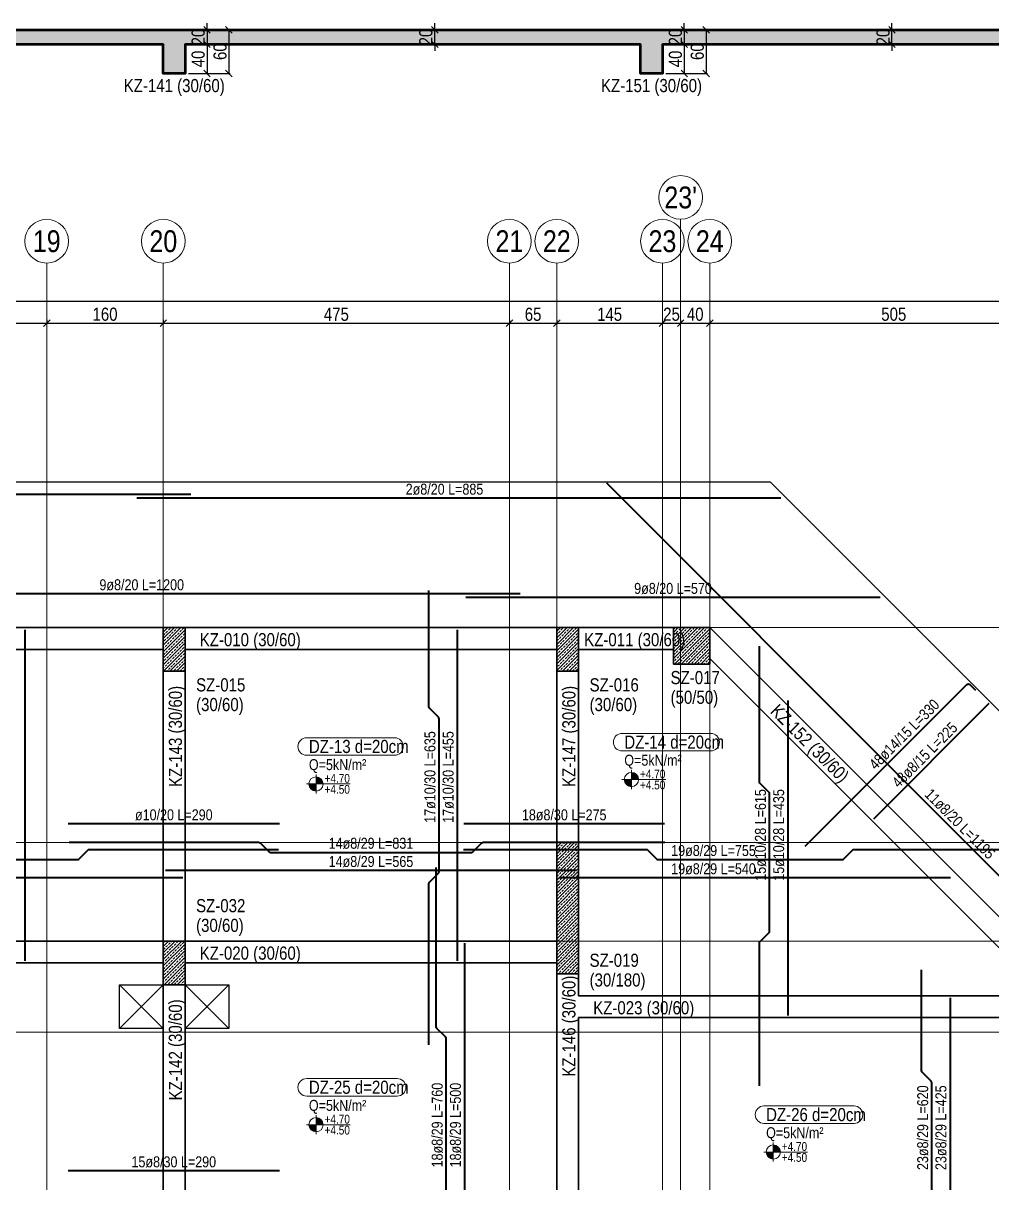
# Model space of a CAD drawing. Header units: millimetres. Extents: x 2356 to 11074, y 522 to 6020.
# Drawn here: x 9006 to 10336, y 4401 to 5991 of the extents above; entities that cross this region are included whole.
import ezdxf
from ezdxf.enums import TextEntityAlignment as Align

# ---------------------------------------------------------------- set-up
doc = ezdxf.new("R2010")
doc.units = ezdxf.units.MM
doc.linetypes.add('DASHED', pattern=[0.75, 0.5, -0.25])
for name, color, linetype, lineweight in [('AKS BALONU (BEYKENT)', 7, 'Continuous', 20), ('AKS CIZGISI (BEYKENT)', 252, 'DASHED', 20), ('AKS OLCU (BEYKENT)', 200, 'Continuous', 20), ('AKS YAZISI (BEYKENT)', 3, 'Continuous', 20), ('CIZGI (BEYKENT)', 1, 'Continuous', 20), ('DONATI (BEYKENT)', 4, 'Continuous', 40), ('DONATI YAZISI (BEYKENT)', 3, 'Continuous', 20), ('DOSEME ISMI (BEYKENT)', 9, 'Continuous', 20), ('DOSEME PAFTA (BEYKENT)', 3, 'Continuous', 20), ('KALIP BOSLUK (BEYKENT)', 30, 'Continuous', 25), ('KAT SINIRI (BEYKENT)', 41, 'Continuous', 25), ('KESIT CIZGISI (BEYKENT)', 3, 'Continuous', 50), ('KIRIS (BEYKENT)', 2, 'Continuous', 30), ('KIRIS ISMI (BEYKENT)', 40, 'Continuous', 20), ('KOLON (BEYKENT)', 3, 'Continuous', 30), ('KOLON ISMI (BEYKENT)', 91, 'Continuous', 20), ('KOT CIZGISI (BEYKENT)', 7, 'Continuous', 20), ('KOT YAZI (BEYKENT)', 7, 'Continuous', 20), ('OLCU (BEYKENT)', 14, 'Continuous', 20), ('TARAMA (BEYKENT)', 252, 'Continuous', 20), ('YUK YAZISI (BEYKENT)', 140, 'Continuous', 20)]:
    doc.layers.add(name, color=color, linetype=linetype, lineweight=lineweight)
doc.styles.add('DONATI YAZISI (BEYKENT)', font='')
doc.styles.add('YAZI (BEYKENT)', font='')
doc.styles.get('DONATI YAZISI (BEYKENT)').set_extended_font_data('Bahnschrift Light Condensed')
doc.styles.get('YAZI (BEYKENT)').set_extended_font_data('Bahnschrift Light Condensed')
doc.dimstyles.new('AKS_OLCU_100', dxfattribs={"dimtxt": 18, "dimasz": 4.5, "dimexe": 1.875, "dimexo": 4.5, "dimgap": 3, "dimtad": 1, "dimdec": 0, "dimrnd": 0.5, "dimzin": 12, "dimdsep": 46, "dimtxsty": 'YAZI (BEYKENT)', "dimtsz": 4.5, "dimcen": 0.09, "dimclrt": 7, "dimadec": 0, "dimazin": 0, "dimtfac": 1, "dimtdec": 4, "dimtix": 1, "dimtmove": 0, "dimatfit": 3, "dimfxl": 1, "dimtolj": 1, "dimtzin": 0, "dimarcsym": 0})
doc.dimstyles.new('PLAN_OLCU_100', dxfattribs={"dimtxt": 18, "dimasz": 4.5, "dimexe": 1.875, "dimexo": 4.5, "dimgap": 3, "dimtad": 1, "dimdec": 0, "dimrnd": 0.5, "dimzin": 12, "dimdsep": 46, "dimtxsty": 'YAZI (BEYKENT)', "dimtsz": 4.5, "dimcen": 0.09, "dimclrt": 7, "dimadec": 0, "dimazin": 0, "dimtfac": 1, "dimtdec": 4, "dimtix": 1, "dimtmove": 0, "dimatfit": 3, "dimfxl": 1, "dimtolj": 1, "dimtzin": 0, "dimarcsym": 0})
pattern_1 = [(45, (-86089.6365, -4262.8825), (-4.49012806, 4.49012806), []), (45, (-86085.1463, -4262.8825), (-4.49012806, 4.49012806), [3.175, -1.5875])]

# ---------------------------------------------------------------- blocks, each defined once
blk = doc.blocks.new('*D222')
at = {"layer": 'Defpoints', "color": 0, "transparency": 16777216}
for p in [(9228.5, 5982.3), (9228.5, 5962.3), (9258.5, 5962.3)]:
    blk.add_point(p, dxfattribs=at)
at = {"layer": 'OLCU (BEYKENT)', "color": 0, "lineweight": -2, "transparency": 16777216}
for p, q in [((9233, 5982.3), (9260.4, 5982.3)), ((9263, 5977.8), (9254, 5986.8)), ((9258.5, 5982.3), (9258.5, 5991.3)), ((9258.5, 5982.3), (9258.5, 5962.3)), ((9263, 5957.8), (9254, 5966.8)), ((9233, 5962.3), (9260.4, 5962.3)), ((9258.5, 5962.3), (9258.5, 5953.3))]:
    blk.add_line(p, q, dxfattribs=at)
at = {"layer": 'OLCU (BEYKENT)', "color": 7, "lineweight": 20, "transparency": 16777216, "insert": (9246.4, 5972.3), "char_height": 18, "attachment_point": 5, "rotation": 90, "style": 'YAZI (BEYKENT)'}
blk.add_mtext('\\A1;20', dxfattribs=at)
blk = doc.blocks.new('*D223')
at = {"layer": 'Defpoints', "color": 0, "transparency": 16777216}
for p in [(9228.5, 5962.3), (9228.5, 5922.3), (9258.5, 5922.3)]:
    blk.add_point(p, dxfattribs=at)
at = {"layer": 'OLCU (BEYKENT)', "color": 0, "lineweight": -2, "transparency": 16777216}
for p, q in [((9263, 5957.8), (9254, 5966.8)), ((9233, 5962.3), (9260.4, 5962.3)), ((9258.5, 5962.3), (9258.5, 5922.3)), ((9233, 5922.3), (9260.4, 5922.3)), ((9263, 5917.8), (9254, 5926.8))]:
    blk.add_line(p, q, dxfattribs=at)
at = {"layer": 'OLCU (BEYKENT)', "color": 7, "lineweight": 20, "transparency": 16777216, "insert": (9246.4, 5942.3), "char_height": 18, "attachment_point": 5, "rotation": 90, "style": 'YAZI (BEYKENT)'}
blk.add_mtext('\\A1;40', dxfattribs=at)
blk = doc.blocks.new('*D224')
at = {"layer": 'Defpoints', "color": 0, "transparency": 16777216}
for p in [(9228.5, 5982.3), (9228.5, 5922.3), (9288.5, 5922.3)]:
    blk.add_point(p, dxfattribs=at)
at = {"layer": 'OLCU (BEYKENT)', "color": 0, "lineweight": -2, "transparency": 16777216}
for p, q in [((9233, 5982.3), (9290.4, 5982.3)), ((9293, 5977.8), (9284, 5986.8)), ((9288.5, 5982.3), (9288.5, 5922.3)), ((9233, 5922.3), (9290.4, 5922.3)), ((9293, 5917.8), (9284, 5926.8))]:
    blk.add_line(p, q, dxfattribs=at)
at = {"layer": 'OLCU (BEYKENT)', "color": 7, "lineweight": 20, "transparency": 16777216, "insert": (9276.4, 5952.3), "char_height": 18, "attachment_point": 5, "rotation": 90, "style": 'YAZI (BEYKENT)'}
blk.add_mtext('\\A1;60', dxfattribs=at)
blk = doc.blocks.new('*D225')
at = {"layer": 'Defpoints', "color": 0, "transparency": 16777216}
for p in [(9883.5, 5982.3), (9883.5, 5962.3), (9913.5, 5962.3)]:
    blk.add_point(p, dxfattribs=at)
at = {"layer": 'OLCU (BEYKENT)', "color": 0, "lineweight": -2, "transparency": 16777216}
for p, q in [((9888, 5982.3), (9915.4, 5982.3)), ((9918, 5977.8), (9909, 5986.8)), ((9913.5, 5982.3), (9913.5, 5991.3)), ((9913.5, 5982.3), (9913.5, 5962.3)), ((9918, 5957.8), (9909, 5966.8)), ((9888, 5962.3), (9915.4, 5962.3)), ((9913.5, 5962.3), (9913.5, 5953.3))]:
    blk.add_line(p, q, dxfattribs=at)
at = {"layer": 'OLCU (BEYKENT)', "color": 7, "lineweight": 20, "transparency": 16777216, "insert": (9901.4, 5972.3), "char_height": 18, "attachment_point": 5, "rotation": 90, "style": 'YAZI (BEYKENT)'}
blk.add_mtext('\\A1;20', dxfattribs=at)
blk = doc.blocks.new('*D226')
at = {"layer": 'Defpoints', "color": 0, "transparency": 16777216}
for p in [(9883.5, 5962.3), (9883.5, 5922.3), (9913.5, 5922.3)]:
    blk.add_point(p, dxfattribs=at)
at = {"layer": 'OLCU (BEYKENT)', "color": 0, "lineweight": -2, "transparency": 16777216}
for p, q in [((9918, 5957.8), (9909, 5966.8)), ((9888, 5962.3), (9915.4, 5962.3)), ((9913.5, 5962.3), (9913.5, 5922.3)), ((9888, 5922.3), (9915.4, 5922.3)), ((9918, 5917.8), (9909, 5926.8))]:
    blk.add_line(p, q, dxfattribs=at)
at = {"layer": 'OLCU (BEYKENT)', "color": 7, "lineweight": 20, "transparency": 16777216, "insert": (9901.4, 5942.3), "char_height": 18, "attachment_point": 5, "rotation": 90, "style": 'YAZI (BEYKENT)'}
blk.add_mtext('\\A1;40', dxfattribs=at)
blk = doc.blocks.new('*D227')
at = {"layer": 'Defpoints', "color": 0, "transparency": 16777216}
for p in [(9883.5, 5982.3), (9883.5, 5922.3), (9943.5, 5922.3)]:
    blk.add_point(p, dxfattribs=at)
at = {"layer": 'OLCU (BEYKENT)', "color": 0, "lineweight": -2, "transparency": 16777216}
for p, q in [((9888, 5982.3), (9945.4, 5982.3)), ((9948, 5977.8), (9939, 5986.8)), ((9943.5, 5982.3), (9943.5, 5922.3)), ((9888, 5922.3), (9945.4, 5922.3)), ((9948, 5917.8), (9939, 5926.8))]:
    blk.add_line(p, q, dxfattribs=at)
at = {"layer": 'OLCU (BEYKENT)', "color": 7, "lineweight": 20, "transparency": 16777216, "insert": (9931.4, 5952.3), "char_height": 18, "attachment_point": 5, "rotation": 90, "style": 'YAZI (BEYKENT)'}
blk.add_mtext('\\A1;60', dxfattribs=at)
blk = doc.blocks.new('*D241')
at = {"layer": 'Defpoints', "color": 0, "transparency": 16777216}
for p in [(9541, 5982.3), (9571, 5982.3), (9541, 5962.3)]:
    blk.add_point(p, dxfattribs=at)
at = {"layer": 'OLCU (BEYKENT)', "color": 0, "lineweight": -2, "transparency": 16777216}
for p, q in [((9545.5, 5982.3), (9572.9, 5982.3)), ((9575.5, 5977.8), (9566.5, 5986.8)), ((9571, 5982.3), (9571, 5991.3)), ((9571, 5962.3), (9571, 5982.3)), ((9575.5, 5957.8), (9566.5, 5966.8)), ((9545.5, 5962.3), (9572.9, 5962.3)), ((9571, 5962.3), (9571, 5953.3))]:
    blk.add_line(p, q, dxfattribs=at)
at = {"layer": 'OLCU (BEYKENT)', "color": 7, "lineweight": 20, "transparency": 16777216, "insert": (9558.9, 5972.3), "char_height": 18, "attachment_point": 5, "rotation": 90, "style": 'YAZI (BEYKENT)'}
blk.add_mtext('\\A1;20', dxfattribs=at)
blk = doc.blocks.new('*D242')
at = {"layer": 'Defpoints', "color": 0, "transparency": 16777216}
for p in [(10168.5, 5982.3), (10198.5, 5982.3), (10168.5, 5962.3)]:
    blk.add_point(p, dxfattribs=at)
at = {"layer": 'OLCU (BEYKENT)', "color": 0, "lineweight": -2, "transparency": 16777216}
for p, q in [((10173, 5982.3), (10200.4, 5982.3)), ((10203, 5977.8), (10194, 5986.8)), ((10198.5, 5982.3), (10198.5, 5991.3)), ((10198.5, 5962.3), (10198.5, 5982.3)), ((10203, 5957.8), (10194, 5966.8)), ((10173, 5962.3), (10200.4, 5962.3)), ((10198.5, 5962.3), (10198.5, 5953.3))]:
    blk.add_line(p, q, dxfattribs=at)
at = {"layer": 'OLCU (BEYKENT)', "color": 7, "lineweight": 20, "transparency": 16777216, "insert": (10186.4, 5972.3), "char_height": 18, "attachment_point": 5, "rotation": 90, "style": 'YAZI (BEYKENT)'}
blk.add_mtext('\\A1;20', dxfattribs=at)
blk = doc.blocks.new('*D277')
at = {"layer": 'AKS OLCU (BEYKENT)', "color": 0, "lineweight": -2, "transparency": 16777216}
for p, q in [((3009, 5605.3), (3018, 5614.3)), ((3013.5, 5614.3), (3013.5, 5611.7)), ((3013.5, 5609.8), (10453.5, 5609.8)), ((10449, 5605.3), (10458, 5614.3)), ((10453.5, 5614.3), (10453.5, 5611.7))]:
    blk.add_line(p, q, dxfattribs=at)
at = {"layer": 'Defpoints', "color": 0, "transparency": 16777216}
for p in [(3013.5, 5609.8), (10453.5, 5609.8), (10453.5, 5609.8)]:
    blk.add_point(p, dxfattribs=at)
at = {"layer": 'AKS OLCU (BEYKENT)', "color": 7, "transparency": 16777216, "insert": (6733.5, 5622), "char_height": 18, "attachment_point": 5, "style": 'YAZI (BEYKENT)'}
blk.add_mtext('\\A1;7440', dxfattribs=at)
blk = doc.blocks.new('*D305')
at = {"layer": 'AKS OLCU (BEYKENT)', "color": 0, "lineweight": -2, "transparency": 16777216}
for p, q in [((8649, 5575.3), (8658, 5584.3)), ((8653.5, 5584.3), (8653.5, 5581.7)), ((9034, 5575.3), (9043, 5584.3)), ((9038.5, 5584.3), (9038.5, 5581.7)), ((8653.5, 5579.8), (9038.5, 5579.8))]:
    blk.add_line(p, q, dxfattribs=at)
at = {"layer": 'Defpoints', "color": 0, "transparency": 16777216}
for p in [(8653.5, 5579.8), (9038.5, 5579.8), (9038.5, 5579.8)]:
    blk.add_point(p, dxfattribs=at)
at = {"layer": 'AKS OLCU (BEYKENT)', "color": 7, "transparency": 16777216, "insert": (8846, 5592), "char_height": 18, "attachment_point": 5, "style": 'YAZI (BEYKENT)'}
blk.add_mtext('\\A1;385', dxfattribs=at)
blk = doc.blocks.new('*D306')
at = {"layer": 'AKS OLCU (BEYKENT)', "color": 0, "lineweight": -2, "transparency": 16777216}
for p, q in [((9034, 5575.3), (9043, 5584.3)), ((9038.5, 5584.3), (9038.5, 5581.7)), ((9194, 5575.3), (9203, 5584.3)), ((9198.5, 5584.3), (9198.5, 5581.7)), ((9038.5, 5579.8), (9198.5, 5579.8))]:
    blk.add_line(p, q, dxfattribs=at)
at = {"layer": 'Defpoints', "color": 0, "transparency": 16777216}
for p in [(9038.5, 5579.8), (9198.5, 5579.8), (9198.5, 5579.8)]:
    blk.add_point(p, dxfattribs=at)
at = {"layer": 'AKS OLCU (BEYKENT)', "color": 7, "transparency": 16777216, "insert": (9118.5, 5592), "char_height": 18, "attachment_point": 5, "style": 'YAZI (BEYKENT)'}
blk.add_mtext('\\A1;160', dxfattribs=at)
blk = doc.blocks.new('*D307')
at = {"layer": 'AKS OLCU (BEYKENT)', "color": 0, "lineweight": -2, "transparency": 16777216}
for p, q in [((9194, 5575.3), (9203, 5584.3)), ((9198.5, 5584.3), (9198.5, 5581.7)), ((9669, 5575.3), (9678, 5584.3)), ((9673.5, 5584.3), (9673.5, 5581.7)), ((9198.5, 5579.8), (9673.5, 5579.8))]:
    blk.add_line(p, q, dxfattribs=at)
at = {"layer": 'Defpoints', "color": 0, "transparency": 16777216}
for p in [(9198.5, 5579.8), (9673.5, 5579.8), (9673.5, 5579.8)]:
    blk.add_point(p, dxfattribs=at)
at = {"layer": 'AKS OLCU (BEYKENT)', "color": 7, "transparency": 16777216, "insert": (9436, 5591.9), "char_height": 18, "attachment_point": 5, "style": 'YAZI (BEYKENT)'}
blk.add_mtext('\\A1;475', dxfattribs=at)
blk = doc.blocks.new('*D308')
at = {"layer": 'AKS OLCU (BEYKENT)', "color": 0, "lineweight": -2, "transparency": 16777216}
for p, q in [((9669, 5575.3), (9678, 5584.3)), ((9673.5, 5584.3), (9673.5, 5581.7)), ((9734, 5575.3), (9743, 5584.3)), ((9738.5, 5584.3), (9738.5, 5581.7)), ((9673.5, 5579.8), (9738.5, 5579.8))]:
    blk.add_line(p, q, dxfattribs=at)
at = {"layer": 'Defpoints', "color": 0, "transparency": 16777216}
for p in [(9673.5, 5579.8), (9738.5, 5579.8), (9738.5, 5579.8)]:
    blk.add_point(p, dxfattribs=at)
at = {"layer": 'AKS OLCU (BEYKENT)', "color": 7, "transparency": 16777216, "insert": (9706, 5591.9), "char_height": 18, "attachment_point": 5, "style": 'YAZI (BEYKENT)'}
blk.add_mtext('\\A1;65', dxfattribs=at)
blk = doc.blocks.new('*D309')
at = {"layer": 'AKS OLCU (BEYKENT)', "color": 0, "lineweight": -2, "transparency": 16777216}
for p, q in [((9734, 5575.3), (9743, 5584.3)), ((9738.5, 5584.3), (9738.5, 5581.7)), ((9879, 5575.3), (9888, 5584.3)), ((9883.5, 5584.3), (9883.5, 5581.7)), ((9738.5, 5579.8), (9883.5, 5579.8))]:
    blk.add_line(p, q, dxfattribs=at)
at = {"layer": 'Defpoints', "color": 0, "transparency": 16777216}
for p in [(9738.5, 5579.8), (9883.5, 5579.8), (9883.5, 5579.8)]:
    blk.add_point(p, dxfattribs=at)
at = {"layer": 'AKS OLCU (BEYKENT)', "color": 7, "transparency": 16777216, "insert": (9811, 5591.9), "char_height": 18, "attachment_point": 5, "style": 'YAZI (BEYKENT)'}
blk.add_mtext('\\A1;145', dxfattribs=at)
blk = doc.blocks.new('*D310')
at = {"layer": 'AKS OLCU (BEYKENT)', "color": 0, "lineweight": -2, "transparency": 16777216}
for p, q in [((9879, 5575.3), (9888, 5584.3)), ((9883.5, 5584.3), (9883.5, 5581.7)), ((9904, 5575.3), (9913, 5584.3)), ((9908.5, 5584.3), (9908.5, 5581.7)), ((9883.5, 5579.8), (9908.5, 5579.8))]:
    blk.add_line(p, q, dxfattribs=at)
at = {"layer": 'Defpoints', "color": 0, "transparency": 16777216}
for p in [(9883.5, 5579.8), (9908.5, 5579.8), (9908.5, 5579.8)]:
    blk.add_point(p, dxfattribs=at)
at = {"layer": 'AKS OLCU (BEYKENT)', "color": 7, "transparency": 16777216, "insert": (9896, 5592), "char_height": 18, "attachment_point": 5, "style": 'YAZI (BEYKENT)'}
blk.add_mtext('\\A1;25', dxfattribs=at)
blk = doc.blocks.new('*D311')
at = {"layer": 'AKS OLCU (BEYKENT)', "color": 0, "lineweight": -2, "transparency": 16777216}
for p, q in [((9904, 5575.3), (9913, 5584.3)), ((9908.5, 5584.3), (9908.5, 5581.7)), ((9944, 5575.3), (9953, 5584.3)), ((9948.5, 5584.3), (9948.5, 5581.7)), ((9908.5, 5579.8), (9948.5, 5579.8))]:
    blk.add_line(p, q, dxfattribs=at)
at = {"layer": 'Defpoints', "color": 0, "transparency": 16777216}
for p in [(9908.5, 5579.8), (9948.5, 5579.8), (9948.5, 5579.8)]:
    blk.add_point(p, dxfattribs=at)
at = {"layer": 'AKS OLCU (BEYKENT)', "color": 7, "transparency": 16777216, "insert": (9928.5, 5592), "char_height": 18, "attachment_point": 5, "style": 'YAZI (BEYKENT)'}
blk.add_mtext('\\A1;40', dxfattribs=at)
blk = doc.blocks.new('*D312')
at = {"layer": 'AKS OLCU (BEYKENT)', "color": 0, "lineweight": -2, "transparency": 16777216}
for p, q in [((9944, 5575.3), (9953, 5584.3)), ((9948.5, 5584.3), (9948.5, 5581.7)), ((10449, 5575.3), (10458, 5584.3)), ((10453.5, 5584.3), (10453.5, 5581.7)), ((9948.5, 5579.8), (10453.5, 5579.8))]:
    blk.add_line(p, q, dxfattribs=at)
at = {"layer": 'Defpoints', "color": 0, "transparency": 16777216}
for p in [(9948.5, 5579.8), (10453.5, 5579.8), (10453.5, 5579.8)]:
    blk.add_point(p, dxfattribs=at)
at = {"layer": 'AKS OLCU (BEYKENT)', "color": 7, "transparency": 16777216, "insert": (10201, 5592), "char_height": 18, "attachment_point": 5, "style": 'YAZI (BEYKENT)'}
blk.add_mtext('\\A1;505', dxfattribs=at)

msp = doc.modelspace()

# ---------------------------------------------------------------- hatches: boundary and pattern name
at = {"layer": 'KOT CIZGISI (BEYKENT)', "true_color": 0x000000}
h = msp.add_hatch(color=18, dxfattribs=at)
h.dxf.hatch_style = 1
h.paths.add_polyline_path([(9841, 4963.6), (9841, 4953.8), (9850.8, 4953.8, 0.414214)])
h = msp.add_hatch(color=18, dxfattribs=at)
h.dxf.hatch_style = 1
h.paths.add_polyline_path([(9408.1, 4947.8), (9398.3, 4947.8, 0.414214), (9408.1, 4938)])
h = msp.add_hatch(color=18, dxfattribs=at)
h.dxf.hatch_style = 1
h.paths.add_polyline_path([(9408.1, 4957.6), (9408.1, 4947.8), (9417.9, 4947.8, 0.414214)])
h = msp.add_hatch(color=18, dxfattribs=at)
h.dxf.hatch_style = 1
h.paths.add_polyline_path([(9841, 4953.8), (9831.2, 4953.8, 0.414214), (9841, 4944)])
h = msp.add_hatch(color=18, dxfattribs=at)
h.dxf.hatch_style = 1
h.paths.add_polyline_path([(9408.1, 4490.1), (9408.1, 4480.3), (9417.9, 4480.3, 0.414214)])
h = msp.add_hatch(color=18, dxfattribs=at)
h.dxf.hatch_style = 1
h.paths.add_polyline_path([(9408.1, 4480.3), (9398.3, 4480.3, 0.414214), (9408.1, 4470.5)])
h = msp.add_hatch(color=18, dxfattribs=at)
h.dxf.hatch_style = 1
h.paths.add_polyline_path([(10035.6, 4442.8), (10025.8, 4442.8, 0.414214), (10035.6, 4433)])
h = msp.add_hatch(color=18, dxfattribs=at)
h.dxf.hatch_style = 1
h.paths.add_polyline_path([(10035.6, 4452.6), (10035.6, 4442.8), (10045.4, 4442.8, 0.414214)])
at = {"layer": 'TARAMA (BEYKENT)'}
h = msp.add_hatch(dxfattribs=at)
h.set_pattern_fill('ANSI33', color=256, style=0)
h.set_pattern_definition(pattern_1)
h.paths.add_polyline_path([(3713.5, 5962.3), (3513.5, 5962.3), (3513.5, 5982.3), (10653.5, 5982.3), (10653.5, 5962.3), (10453.5, 5962.3), (10453.5, 5922.3), (10423.5, 5922.3), (10423.5, 5962.3), (9883.5, 5962.3), (9883.5, 5922.3), (9853.5, 5922.3), (9853.5, 5962.3), (9228.5, 5962.3), (9228.5, 5922.3), (9198.5, 5922.3), (9198.5, 5962.3), (8683.5, 5962.3), (8683.5, 5922.3), (8653.5, 5922.3), (8653.5, 5962.3), (8038.5, 5962.3), (8038.5, 5922.3), (8008.5, 5922.3), (8008.5, 5962.3), (7408.5, 5962.3), (7408.5, 5922.3), (7378.5, 5922.3), (7378.5, 5962.3), (6783.5, 5962.3), (6783.5, 5922.3), (6753.5, 5922.3), (6753.5, 5962.3), (6148.5, 5962.3), (6148.5, 5922.3), (6118.5, 5922.3), (6118.5, 5962.3), (5513.5, 5962.3), (5513.5, 5922.3), (5483.5, 5922.3), (5483.5, 5962.3), (4918.5, 5962.3), (4918.5, 5922.3), (4888.5, 5922.3), (4888.5, 5962.3), (4313.5, 5962.3), (4313.5, 5922.3), (4283.5, 5922.3), (4283.5, 5962.3), (3743.5, 5962.3), (3743.5, 5922.3), (3713.5, 5922.3)], flags=16)
h = msp.add_hatch(dxfattribs=at)
h.set_pattern_fill('ANSI33', color=256, style=0)
h.set_pattern_definition(pattern_1)
h.paths.add_polyline_path([(9198.5, 5102.3), (9228.5, 5102.3), (9228.5, 5162.3), (9198.5, 5162.3)], flags=16)
h = msp.add_hatch(dxfattribs=at)
h.set_pattern_fill('ANSI33', color=256, style=0)
h.set_pattern_definition(pattern_1)
h.paths.add_polyline_path([(9738.5, 5102.3), (9768.5, 5102.3), (9768.5, 5162.3), (9738.5, 5162.3)], flags=16)
h = msp.add_hatch(dxfattribs=at)
h.set_pattern_fill('ANSI33', color=256, style=0)
h.set_pattern_definition(pattern_1)
h.paths.add_polyline_path([(9898.5, 5112.3), (9948.5, 5112.3), (9948.5, 5162.3), (9898.5, 5162.3)], flags=16)
h = msp.add_hatch(dxfattribs=at)
h.set_pattern_fill('ANSI33', color=256, style=0)
h.set_pattern_definition(pattern_1)
h.paths.add_polyline_path([(9738.5, 4687.3), (9768.5, 4687.3), (9768.5, 4867.3), (9738.5, 4867.3)], flags=16)
h = msp.add_hatch(dxfattribs=at)
h.set_pattern_fill('ANSI33', color=256, style=0)
h.set_pattern_definition(pattern_1)
h.paths.add_polyline_path([(9198.5, 4672.3), (9228.5, 4672.3), (9228.5, 4732.3), (9198.5, 4732.3)], flags=16)

# ---------------------------------------------------------------- linework, layer by layer
at = {"layer": 'AKS BALONU (BEYKENT)'}
for centre in [(9908.5, 5752.3), (9038.5, 5692.3), (9198.5, 5692.3), (9673.5, 5692.3), (9738.5, 5692.3), (9883.5, 5692.3), (9948.5, 5692.3)]:
    msp.add_circle(centre, 30, dxfattribs=at)
at = {"layer": 'AKS CIZGISI (BEYKENT)', "color": 175, "true_color": 0x4554a5}
msp.add_line((9908.5, 582.3), (9908.5, 5722.3), dxfattribs=at)
at = {"layer": 'AKS CIZGISI (BEYKENT)'}
for p, q in [((9038.5, 642.3), (9038.5, 5662.3)), ((9198.5, 642.3), (9198.5, 5662.3)), ((9673.5, 642.3), (9673.5, 5662.3)), ((9738.5, 642.3), (9738.5, 5662.3)), ((9883.5, 642.3), (9883.5, 5662.3)), ((9948.5, 642.3), (9948.5, 5662.3)), ((2713.5, 5162.3), (10953.5, 5162.3)), ((2713.5, 4867.3), (10953.5, 4867.3)), ((2713.5, 4732.3), (10953.5, 4732.3)), ((2713.5, 4607.3), (10953.5, 4607.3))]:
    msp.add_line(p, q, dxfattribs=at)
at = {"layer": 'CIZGI (BEYKENT)'}
for p, q in [((9138.5, 4612.3), (9198.5, 4672.3)), ((9138.5, 4672.3), (9198.5, 4612.3)), ((9228.5, 4672.3), (9288.5, 4612.3)), ((9288.5, 4672.3), (9228.5, 4612.3))]:
    msp.add_line(p, q, dxfattribs=at)
at = {"layer": 'DONATI (BEYKENT)'}
for points in [[(10651.4, 4515.9), (9807.1, 5360.2)], [(9236.5, 5344.6), (8636.5, 5344.6)], [(10046.1, 5339.6), (9162.3, 5339.6)], [(9688.1, 5208.5), (8488.1, 5208.5)], [(10182.2, 5203.5), (9613.9, 5203.5)], [(9008.5, 5159.3), (9008.5, 4705.3)], [(9601.9, 5159.3), (9601.9, 4705.3)], [(10055.5, 5062.4), (10055.5, 4630.3)], [(10331.6, 5057.9), (10173.2, 4899.5)], [(9358, 4892.9), (9067.8, 4892.9)], [(9886.3, 4892.9), (9611, 4892.9)], [(9765.5, 4828.9), (9201.5, 4828.9)], [(9225.5, 4818.9), (8656.5, 4818.9)], [(10279, 4818.9), (9741.5, 4818.9)], [(9611.9, 4729.3), (9611.9, 4230.3)], [(10278.2, 4654.3), (10278.2, 4230.3)], [(9358, 4416.9), (9067.8, 4416.9)]]:
    msp.add_lwpolyline(points, dxfattribs=at)
for points in [[(9562.9, 4590.1), (9562.9, 4811.1, -0.198912), (9563.8, 4813.2), (9576.1, 4825.5, 0.198912), (9576.9, 4827.6), (9576.9, 5037.1, 0.198912), (9576.1, 5039.2), (9563.8, 5051.5, -0.198912), (9562.9, 5053.6), (9562.9, 5213.1)], [(10016.5, 4533.8), (10016.5, 4729.2, -0.198912), (10017.3, 4731.4), (10029.6, 4743.6, 0.198912), (10030.5, 4745.7), (10030.5, 4934.6, 0.198912), (10029.6, 4936.7), (10017.3, 4949, -0.198912), (10016.5, 4951.1), (10016.5, 5136.9)], [(10079.6, 4862.5), (10301.2, 5084.1, -0.414214), (10305.4, 5084.1), (10313.2, 5076.3)], [(9069.3, 4867.9), (9329.3, 4867.9, -0.198912), (9331.4, 4867), (9343.7, 4854.8, 0.198912), (9345.8, 4853.9), (9621.3, 4853.9, 0.198912), (9623.4, 4854.8), (9635.7, 4867, -0.198912), (9637.8, 4867.9), (9886.8, 4867.9)], [(8499.3, 4857.9), (8785.3, 4857.9, -0.198912), (8787.4, 4857), (8799.7, 4844.8, 0.198912), (8801.8, 4843.9), (9080.3, 4843.9, 0.198912), (9082.4, 4844.8), (9094.7, 4857, -0.198912), (9096.8, 4857.9), (9356.5, 4857.9)], [(9610.5, 4857.9), (9861.5, 4857.9, -0.198912), (9863.6, 4857), (9875.9, 4844.8, 0.198912), (9878, 4843.9), (10130.1, 4843.9, 0.198912), (10132.2, 4844.8), (10144.5, 4857, -0.198912), (10146.6, 4857.9), (10352.9, 4857.9)], [(9572.9, 4085.1), (9572.9, 4345.1, -0.198912), (9573.8, 4347.2), (9586.1, 4359.5, 0.198912), (9586.9, 4361.6), (9586.9, 4598.1, 0.198912), (9586.1, 4600.2), (9573.8, 4612.5, -0.198912), (9572.9, 4614.6), (9572.9, 4833.3)], [(10239.2, 4084.1), (10239.2, 4330.1, -0.198912), (10240.1, 4332.2), (10252.4, 4344.5, 0.198912), (10253.2, 4346.6), (10253.2, 4538.1, 0.198912), (10252.4, 4540.2), (10240.1, 4552.5, -0.198912), (10239.2, 4554.6), (10239.2, 4692.6)]]:
    msp.add_lwpolyline(points, format="xyb", dxfattribs=at)
at = {"layer": 'DOSEME PAFTA (BEYKENT)'}
for points in [[(9395.3, 5011.1), (9515.9, 5011.1, -1), (9515.9, 4987.1), (9395.3, 4987.1, -1)], [(9828.2, 5017.1), (9949.7, 5017.1, -1), (9949.7, 4993.1), (9828.2, 4993.1, -1)], [(9395.3, 4543.6), (9519.5, 4543.6, -1), (9519.5, 4519.6), (9395.3, 4519.6, -1)], [(10022.8, 4506.1), (10146.5, 4506.1, -1), (10146.5, 4482.1), (10022.8, 4482.1, -1)]]:
    msp.add_lwpolyline(points, format="xyb", close=True, dxfattribs=at)
at = {"layer": 'KALIP BOSLUK (BEYKENT)'}
for points in [[(9138.5, 4672.3), (9198.5, 4672.3), (9198.5, 4612.3), (9138.5, 4612.3)], [(9228.5, 4672.3), (9288.5, 4672.3), (9288.5, 4612.3), (9228.5, 4612.3)]]:
    msp.add_lwpolyline(points, close=True, dxfattribs=at)
at = {"layer": 'KAT SINIRI (BEYKENT)'}
msp.add_lwpolyline([(3513.5, 4740.2), (4135.7, 5362.3), (5533.5, 5362.3), (5533.5, 5332.3), (8633.5, 5332.3), (8633.5, 5362.3), (10031.4, 5362.3), (10653.5, 4740.2), (10653.5, 3042.3), (10623.5, 3042.3), (10623.5, 1222.3), (8183.5, 1222.3), (8183.5, 1872.3), (8463.5, 1872.3), (8463.5, 3022.3), (5733.5, 3022.3), (5733.5, 1572.3), (3543.5, 1572.3), (3543.5, 3042.3), (3513.5, 3042.3)], close=True, dxfattribs=at)
at = {"layer": 'KESIT CIZGISI (BEYKENT)'}
msp.add_lwpolyline([(3513.5, 5982.3), (10653.5, 5982.3), (10653.5, 5962.3), (10453.5, 5962.3), (10453.5, 5922.3), (10423.5, 5922.3), (10423.5, 5962.3), (9883.5, 5962.3), (9883.5, 5922.3), (9853.5, 5922.3), (9853.5, 5962.3), (9228.5, 5962.3), (9228.5, 5922.3), (9198.5, 5922.3), (9198.5, 5962.3), (8683.5, 5962.3)], dxfattribs=at)
at = {"layer": 'KIRIS (BEYKENT)'}
for p, q in [((8683.5, 5162.3), (9198.5, 5162.3)), ((9228.5, 5162.3), (9738.5, 5162.3)), ((9768.5, 5162.3), (9898.5, 5162.3)), ((9948.5, 5162.3), (10453.5, 4657.3)), ((9198.5, 5132.3), (8683.5, 5132.3)), ((9738.5, 5132.3), (9228.5, 5132.3)), ((9898.5, 5132.3), (9768.5, 5132.3)), ((10411.1, 4657.3), (9948.5, 5119.9)), ((9198.5, 4732.3), (9198.5, 5102.3)), ((9228.5, 5102.3), (9228.5, 4732.3)), ((9738.5, 4867.3), (9738.5, 5102.3)), ((9768.5, 5102.3), (9768.5, 4867.3)), ((8683.5, 4732.3), (9198.5, 4732.3)), ((9228.5, 4732.3), (9738.5, 4732.3)), ((9198.5, 4702.3), (8683.5, 4702.3)), ((9738.5, 4702.3), (9228.5, 4702.3)), ((9738.5, 4257.3), (9738.5, 4687.3)), ((9768.5, 4687.3), (9768.5, 4657.3)), ((9198.5, 4257.3), (9198.5, 4672.3)), ((9228.5, 4672.3), (9228.5, 4257.3)), ((9768.5, 4657.3), (10403.5, 4657.3)), ((10403.5, 4627.3), (9768.5, 4627.3)), ((9768.5, 4627.3), (9768.5, 4257.3))]:
    msp.add_line(p, q, dxfattribs=at)
at = {"layer": 'KOLON (BEYKENT)'}
for points in [[(9198.5, 5102.3), (9228.5, 5102.3), (9228.5, 5162.3), (9198.5, 5162.3)], [(9738.5, 5102.3), (9768.5, 5102.3), (9768.5, 5162.3), (9738.5, 5162.3)], [(9898.5, 5112.3), (9948.5, 5112.3), (9948.5, 5162.3), (9898.5, 5162.3)], [(9738.5, 4687.3), (9768.5, 4687.3), (9768.5, 4867.3), (9738.5, 4867.3)], [(9198.5, 4672.3), (9228.5, 4672.3), (9228.5, 4732.3), (9198.5, 4732.3)]]:
    msp.add_lwpolyline(points, close=True, dxfattribs=at)
at = {"layer": 'KOT CIZGISI (BEYKENT)'}
for p, q in [((9841, 4966.9), (9841, 4940.8)), ((9395.1, 4947.8), (9455.1, 4947.8)), ((9408.1, 4960.9), (9408.1, 4934.8)), ((9828, 4953.8), (9888, 4953.8)), ((9408.1, 4493.4), (9408.1, 4467.3)), ((9395.1, 4480.3), (9455.1, 4480.3)), ((10035.6, 4455.9), (10035.6, 4429.8)), ((10022.6, 4442.8), (10082.6, 4442.8))]:
    msp.add_line(p, q, dxfattribs=at)
for centre in [(9841, 4953.8), (9408.1, 4947.8), (9408.1, 4480.3), (10035.6, 4442.8)]:
    msp.add_circle(centre, 9.78, dxfattribs=at)

# ---------------------------------------------------------------- texts
at = {"layer": 'AKS YAZISI (BEYKENT)', "style": 'YAZI (BEYKENT)'}
for s, p in [("23'", (9908.5, 5752.3)), ('19', (9038.5, 5692.3)), ('20', (9198.5, 5692.3)), ('21', (9673.5, 5692.3)), ('22', (9738.5, 5692.3)), ('23', (9883.5, 5692.3)), ('24', (9948.5, 5692.3))]:
    msp.add_text(s, height=30, dxfattribs=at).set_placement(p, align=Align.MIDDLE_CENTER)
at = {"layer": 'DONATI YAZISI (BEYKENT)', "style": 'DONATI YAZISI (BEYKENT)'}
for s, p in [('2ø8/20 L=885', (9584.4, 5352.1)), ('9ø8/20 L=1200', (9168.9, 5221)), ('9ø8/20 L=570', (9898, 5216)), ('ø10/20 L=290', (9212.9, 4905.4)), ('18ø8/30 L=275', (9748.7, 4905.4)), ('14ø8/29 L=831', (9483.5, 4866.4)), ('19ø8/29 L=755', (9953.6, 4856.4)), ('14ø8/29 L=565', (9483.5, 4841.4)), ('19ø8/29 L=540', (9953.6, 4831.4)), ('15ø8/30 L=290', (9212.9, 4429.4))]:
    msp.add_text(s, height=15, dxfattribs=at).set_placement(p, align=Align.MIDDLE_CENTER)
for s, rotation, p in [('48ø14/15 L=330', 45, (10215.3, 5015.8)), ('48ø8/15 L=225', 45, (10243.5, 4987.6)), ('17ø10/30 L=635', 90, (9564.4, 4957.3)), ('17ø10/30 L=455', 90, (9589.4, 4957.3)), ('15ø10/28 L=615', 90, (10018, 4877.8)), ('15ø10/28 L=435', 90, (10043, 4877.8)), ('11ø8/20 L=1195', 315, (10291.9, 4893.1)), ('18ø8/29 L=760', 90, (9574.4, 4479.8)), ('18ø8/29 L=500', 90, (9599.4, 4479.8)), ('23ø8/29 L=620', 90, (10240.7, 4476.2)), ('23ø8/29 L=425', 90, (10265.7, 4476.2))]:
    msp.add_text(s, height=15, rotation=rotation, dxfattribs=at).set_placement(p, align=Align.MIDDLE_CENTER)
at = {"layer": 'DOSEME ISMI (BEYKENT)', "style": 'YAZI (BEYKENT)'}
for s, p in [('DZ-14 d=20cm', (9831.2, 4990.8)), ('DZ-13 d=20cm', (9398.3, 4984.8)), ('DZ-25 d=20cm', (9398.3, 4517.3)), ('DZ-26 d=20cm', (10025.8, 4479.8))]:
    msp.add_text(s, height=18, dxfattribs=at).set_placement(p, align=Align.BOTTOM_LEFT)
at = {"layer": 'KIRIS ISMI (BEYKENT)', "style": 'YAZI (BEYKENT)'}
for s, p in [('KZ-141 (30/60)', (9213.5, 5914.8)), ('KZ-151 (30/60)', (9868.5, 5914.8))]:
    msp.add_text(s, height=18, dxfattribs=at).set_placement(p, align=Align.TOP_CENTER)
for s, p in [('KZ-010 (30/60)', (9248.5, 5131.3)), ('KZ-011 (30/60)', (9776.1, 5131.3)), ('KZ-020 (30/60)', (9248.5, 4701.3)), ('KZ-023 (30/60)', (9788.5, 4626.3))]:
    msp.add_text(s, height=18, dxfattribs=at).set_placement(p, align=Align.BOTTOM_LEFT)
for s, rotation, p in [('KZ-143 (30/60)', 90, (9229.5, 5082.3)), ('KZ-147 (30/60)', 90, (9769.5, 5082.3)), ('KZ-152 (30/60)', 315, (10124.7, 4944.3)), ('KZ-146 (30/60)', 90, (9769.5, 4684.8)), ('KZ-142 (30/60)', 90, (9229.5, 4652.3))]:
    msp.add_text(s, height=18, rotation=rotation, dxfattribs=at).set_placement(p, align=Align.BOTTOM_RIGHT)
at = {"layer": 'KOLON ISMI (BEYKENT)', "style": 'YAZI (BEYKENT)'}
for s, p in [('SZ-015', (9243.5, 5069.3)), ('SZ-016', (9783.5, 5069.3)), ('SZ-017', (9894.7, 5079.3)), ('(50/50)', (9894.7, 5052.3)), ('(30/60)', (9243.5, 5042.3)), ('(30/60)', (9783.5, 5042.3)), ('SZ-032', (9243.5, 4766.4)), ('(30/60)', (9243.5, 4739.4)), ('SZ-019', (9783.5, 4691.5)), ('(30/180)', (9783.5, 4664.5))]:
    msp.add_text(s, height=18, dxfattribs=at).set_placement(p, align=Align.BOTTOM_LEFT)
at = {"layer": 'KOT YAZI (BEYKENT)', "style": 'YAZI (BEYKENT)'}
for s, p in [('+4.70', (9852.7, 4951.8)), ('+4.70', (9419.8, 4945.8)), ('+4.50', (9852.7, 4936.8)), ('+4.50', (9419.8, 4930.8)), ('+4.70', (9419.8, 4478.3)), ('+4.50', (9419.8, 4463.3)), ('+4.70', (10047.3, 4440.8)), ('+4.50', (10047.3, 4425.8))]:
    msp.add_text(s, height=12, dxfattribs=at).set_placement(p, align=Align.BOTTOM_LEFT)
at = {"layer": 'YUK YAZISI (BEYKENT)', "style": 'YAZI (BEYKENT)'}
for p in [(9398.3, 4962.3), (9831.2, 4968.3), (9398.3, 4494.8), (10025.8, 4457.3)]:
    msp.add_text('Q=5kN/m²', height=15, dxfattribs=at).set_placement(p, align=Align.BOTTOM_LEFT)

# ---------------------------------------------------------------- dimensions: what is measured, and where the dimension line sits
at = {"layer": 'AKS OLCU (BEYKENT)'}
for p1, p2, picture, middle in [((3013.5, 5609.8), (10453.5, 5609.8), '*D277', (6733.5, 5622)), ((8653.5, 5579.8), (9038.5, 5579.8), '*D305', (8846, 5592)), ((9038.5, 5579.8), (9198.5, 5579.8), '*D306', (9118.5, 5592)), ((9198.5, 5579.8), (9673.5, 5579.8), '*D307', (9436, 5591.9)), ((9673.5, 5579.8), (9738.5, 5579.8), '*D308', (9706, 5591.9)), ((9738.5, 5579.8), (9883.5, 5579.8), '*D309', (9811, 5591.9)), ((9883.5, 5579.8), (9908.5, 5579.8), '*D310', (9896, 5592)), ((9908.5, 5579.8), (9948.5, 5579.8), '*D311', (9928.5, 5592)), ((9948.5, 5579.8), (10453.5, 5579.8), '*D312', (10201, 5592))]:
    dim = msp.add_aligned_dim(p1=p1, p2=p2, distance=0, dimstyle='AKS_OLCU_100', dxfattribs=at)
    dim.commit()
    dim.dimension.update_dxf_attribs({"geometry": picture, "text_midpoint": middle})
at = {"layer": 'OLCU (BEYKENT)', "lineweight": 20}
for p1, p2, distance, picture, middle in [((9228.5, 5982.3), (9228.5, 5962.3), 30, '*D222', (9246.4, 5972.3)), ((9228.5, 5982.3), (9228.5, 5922.3), 60, '*D224', (9276.4, 5952.3)), ((9541, 5962.3), (9541, 5982.3), -30, '*D241', (9558.9, 5972.3)), ((9883.5, 5982.3), (9883.5, 5962.3), 30, '*D225', (9901.4, 5972.3)), ((9883.5, 5982.3), (9883.5, 5922.3), 60, '*D227', (9931.4, 5952.3)), ((10168.5, 5962.3), (10168.5, 5982.3), -30, '*D242', (10186.4, 5972.3)), ((9228.5, 5962.3), (9228.5, 5922.3), 30, '*D223', (9246.4, 5942.3)), ((9883.5, 5962.3), (9883.5, 5922.3), 30, '*D226', (9901.4, 5942.3))]:
    dim = msp.add_aligned_dim(p1=p1, p2=p2, distance=distance, dimstyle='PLAN_OLCU_100', dxfattribs=at)
    dim.commit()
    dim.dimension.update_dxf_attribs({"geometry": picture, "text_midpoint": middle})

doc.saveas('drawing.dxf')
